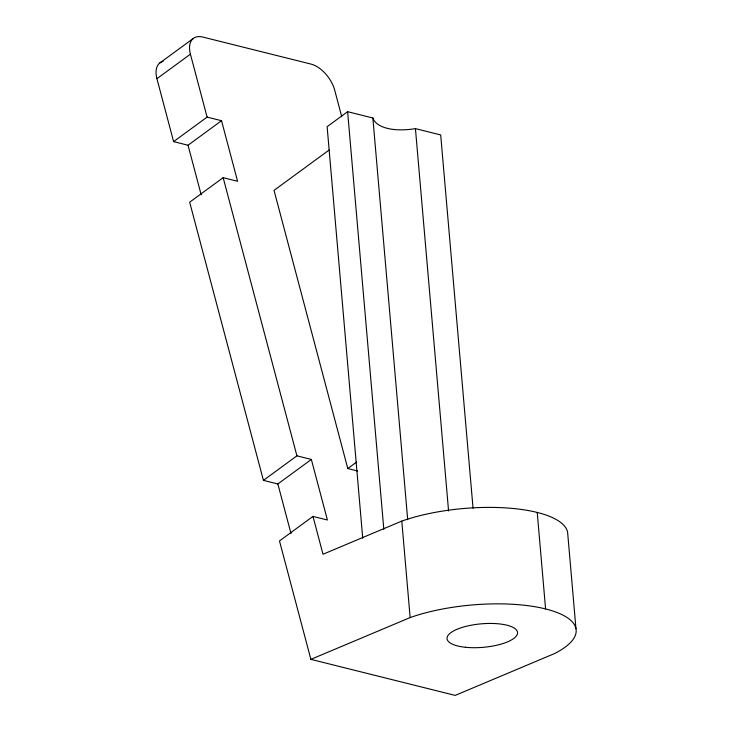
<?xml version="1.0" encoding="UTF-8"?>
<svg xmlns="http://www.w3.org/2000/svg" width="732" height="732" viewBox="0 0 732 732"><rect width="100%" height="100%" fill="white"/><g stroke="black" fill="none" stroke-linecap="round" stroke-linejoin="round"><path stroke-width="1.1" d="M159.713 63.044L193.211 38.522M537.224 512.473L545.587 608.942A101.647 33.855 -5 0 1 554.444 653.603L455.185 695.4L310.88 659.358L279.487 540.939L312.976 516.408L327.405 520.013L311.347 459.44L277.858 483.971L263.428 480.366L189.67 202.197L223.159 177.675L237.589 181.28L221.531 120.707L188.042 145.229L173.612 141.624L156.923 78.69L190.411 54.168A25.272 14.42 53.8 0 1 202.718 37.039L310.935 64.068A25.272 14.42 53.8 0 1 334.716 90.21L341.734 116.708M173.612 141.624L207.101 117.102L221.531 120.707M473.046 508.191L440.691 134.935L415.437 128.631A48.458 22.509 -14.9 0 1 400.285 129.857A48.083 22.335 -14.9 0 1 377.803 124.239A48.458 22.509 -14.9 0 1 372.863 117.998L347.618 111.685L327.131 126.691L362.733 538.212M329.336 149.868L274.024 190.375L347.782 468.544L357.6 470.996M263.428 480.366L296.918 455.835L311.347 459.44M347.782 468.544L356.731 461.983M575.965 628.706L567.602 532.237A101.647 33.855 -5 0 0 506.535 507.953A101.647 33.855 -5 0 0 401.786 521.092L323.004 554.252L312.976 516.408M310.88 659.358L410.149 617.57A101.647 33.855 -5 0 1 545.587 608.942M190.411 54.168L207.101 117.102M223.159 177.675L296.918 455.835M188.042 145.229L201.181 194.794M277.858 483.971L290.997 533.527M415.437 128.631L448.579 510.991M372.863 117.998L407.697 519.702M401.786 521.092L410.149 617.57M347.618 111.685L383.824 529.327M156.923 78.69A25.272 14.42 53.8 0 1 163.145 61.387M465.424 647.271A35.383 11.785 -5 0 0 517.551 632.576A35.383 11.785 -5 0 0 463.914 626.912A35.383 11.785 -5 0 0 465.424 647.271"/></g></svg>
